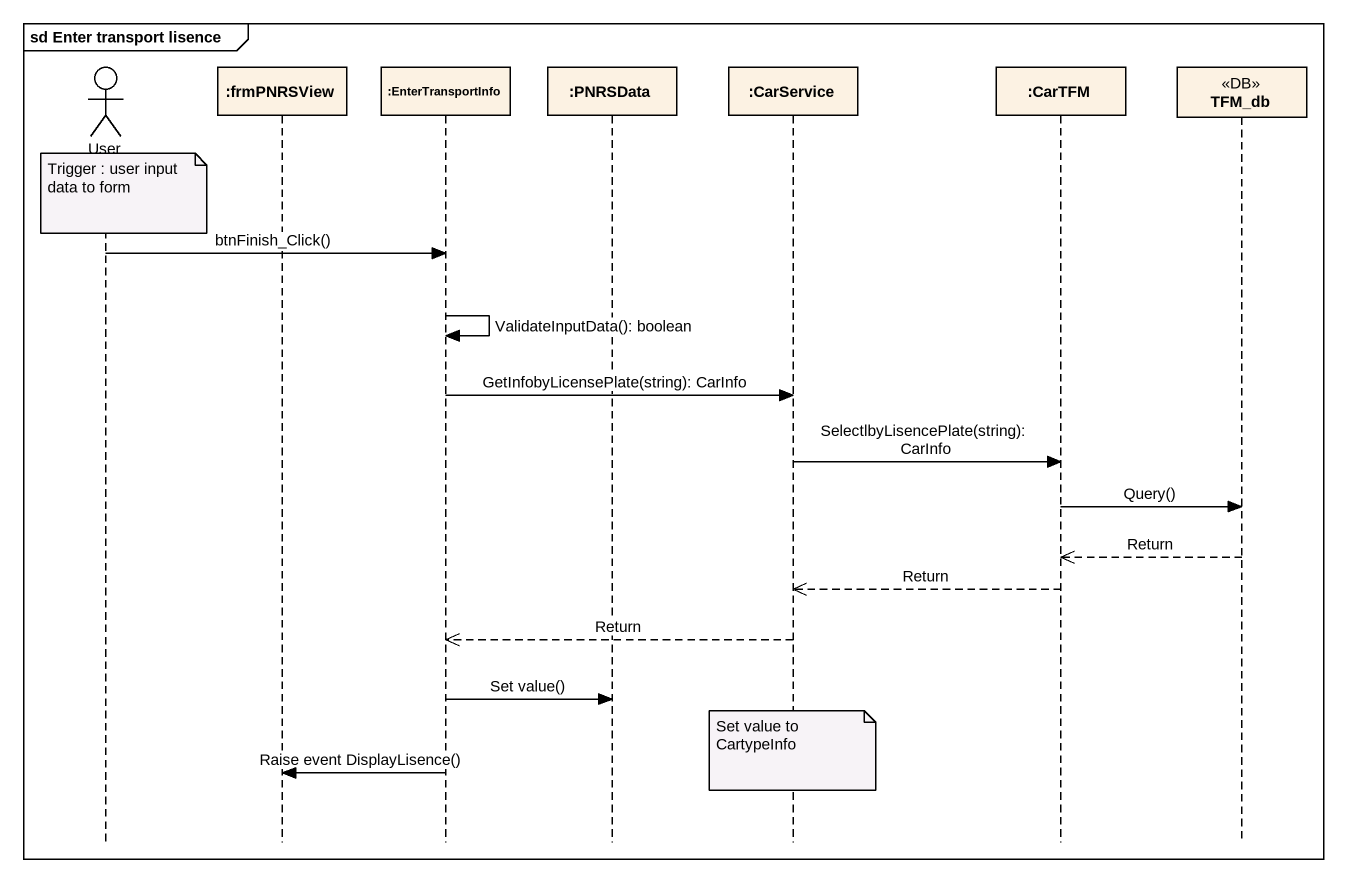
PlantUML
@startuml
mainframe sd Enter transport lisence
hide footbox
actor User
participant ":frmPNRSView" as frmPNRSView
participant ":EnterTransportInfo" as EnterTransportInfo
participant ":PNRSData" as PNRSData
participant ":CarService" as CarService
participant ":CarTFM" as CarTFM
participant TFM_db <<DB>>

note over User : Trigger : user input data to form
User -> EnterTransportInfo : btnFinish_Click()
EnterTransportInfo -> EnterTransportInfo : ValidateInputData(): boolean
EnterTransportInfo -> CarService : GetInfobyLicensePlate(string): CarInfo
CarService -> CarTFM : SelectlbyLisencePlate(string): CarInfo
CarTFM -> TFM_db : Query()
TFM_db -->> CarTFM : Return
CarTFM -->> CarService : Return
CarService -->> EnterTransportInfo : Return
EnterTransportInfo -> PNRSData : Set value()
note over CarService : Set value to CartypeInfo
EnterTransportInfo -> frmPNRSView : Raise event DisplayLisence()
@enduml
